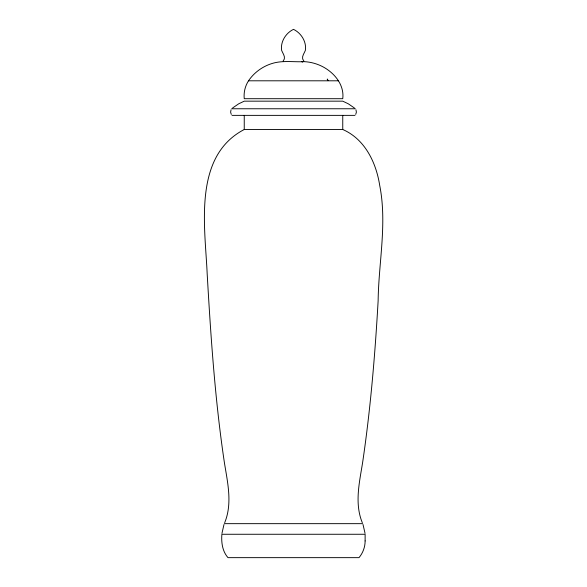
<?xml version="1.0" encoding="UTF-8"?>
<svg xmlns="http://www.w3.org/2000/svg" width="587" height="587" viewBox="0 0 587 587"><rect width="100%" height="100%" fill="white"/><g stroke="black" fill="none" stroke-linecap="round" stroke-linejoin="round"><path stroke-width="0.88" d="M221.952 533.356L223.985 524.514M224.711 522.665C232.65 503.286 227.499 482.184 224.366 462.431C214.996 399.776 210.777 336.52 207.152 273.322C205.046 226.23 192.925 156.267 244.243 129.5L342.757 129.5C364.997 139.17 376.186 162.687 379.716 185.477C387.244 223.552 378.622 262.404 378.138 300.676C375.056 354.768 370.551 408.809 362.634 462.431C359.501 482.184 354.35 503.286 362.289 522.665M231.043 109.791L230.61 112.132L231.285 114.406M355.715 114.406L356.39 112.132L355.957 109.791M248.521 80.801C245.102 86.054 243.59 92.482 244.243 98.704L342.757 98.704C344.547 84.315 333.519 71.805 321.258 65.964C315.997 63.455 310.252 61.987 304.433 61.664C293.742 62.215 282.677 60.219 272.258 63.44C262.683 66.324 254.112 72.502 248.521 80.801L338.479 80.801M283.125 61.085C286.368 57.555 282.956 53.791 281.635 50.401C280.278 41.831 285.825 32.997 293.5 29.35C301.175 32.997 306.722 41.831 305.365 50.401C304.044 53.791 300.632 57.555 303.875 61.085M232.606 107.979L238.696 103.811L244.243 101.162L342.757 101.162L348.304 103.811L354.394 107.979M231.66 108.764L355.34 108.764M232.004 115.368L354.996 115.368M224.307 523.663L362.693 523.663M301.916 61.664L302.4 62.163M363.015 524.514L365.048 533.356M342.757 115.368L342.757 129.5M244.243 115.368L244.243 129.5M365.121 540.928C365.136 546.996 362.92 553.027 358.995 557.65L228.005 557.65C222.356 551.318 221.218 542.417 221.879 534.265L365.121 534.265L365.121 540.928M328.038 80.58L327.275 79.172L328.038 80.58"/></g></svg>
